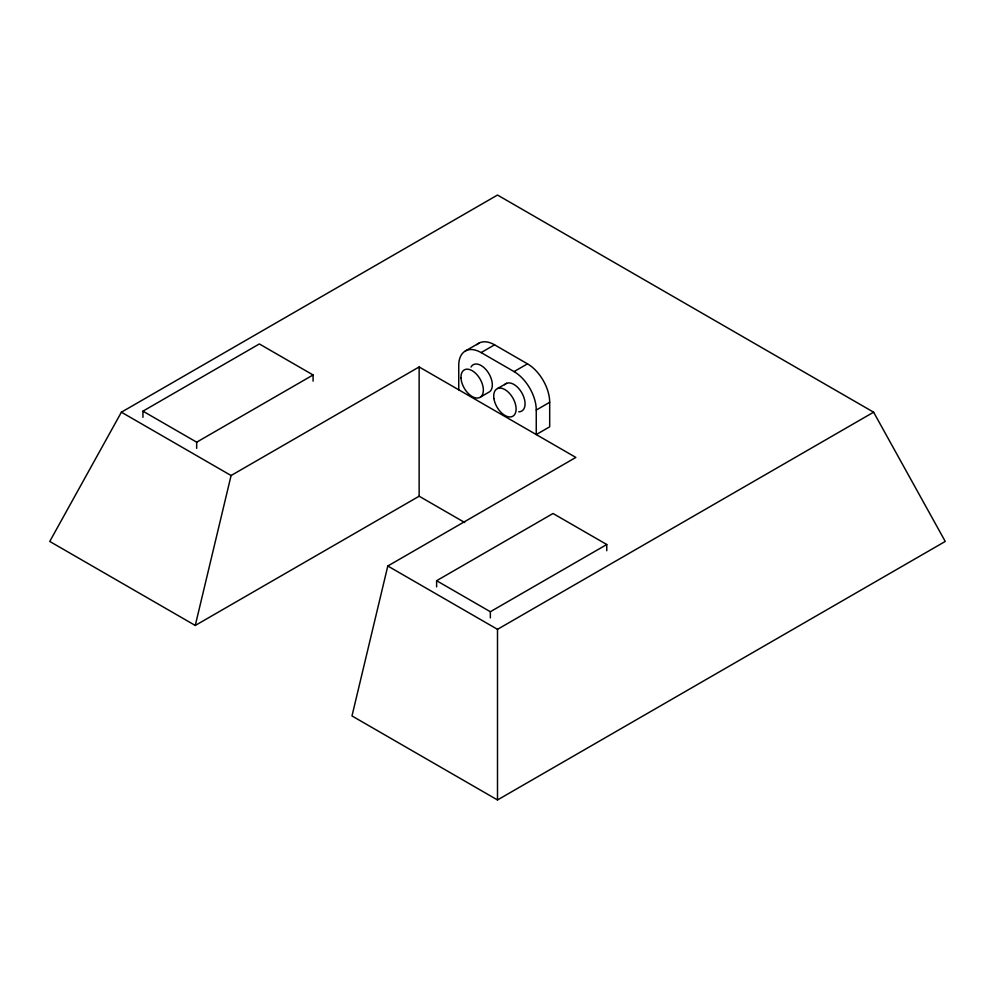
<?xml version="1.0" encoding="UTF-8"?>
<svg xmlns="http://www.w3.org/2000/svg" width="995" height="995" viewBox="0 0 995 995"><rect width="100%" height="100%" fill="white"/><g stroke="black" fill="none" stroke-linecap="round" stroke-linejoin="round"><path stroke-width="1.49" d="M195.269 625.457L231.089 475.523L419.144 366.956L575.856 457.426L387.801 566.006L351.981 715.94L497.5 799.955L945.25 541.442L873.61 412.191L497.5 195.045L121.39 412.191L49.75 541.442L195.269 625.457L419.144 496.206L464.69 522.499M142.944 417.34L142.944 411.159L259.359 343.947L313.089 374.966L313.089 381.147M142.944 411.159L196.674 442.178L313.089 374.966M465.299 351.024L478.732 343.263M481.132 352.591L494.565 344.83L527.487 363.847A31.405 18.134 60 0 1 549.688 402.303L549.688 426.818L536.255 434.566L536.255 410.052A31.405 18.134 60 0 0 514.054 371.595L481.132 352.591A31.666 18.283 60 0 0 458.745 365.513L458.745 389.816M514.054 371.595L527.487 363.847M480.66 396.93L489.615 391.769A15.833 9.142 60 0 0 487.251 371.16A15.833 9.142 60 0 0 471.033 367.018M497.624 388.498L506.579 383.324M536.255 410.052L549.688 402.303M436.618 586.888L436.618 580.707L553.033 513.495L606.763 544.514L606.763 550.695M436.618 580.707L490.348 611.726L606.763 544.514M387.801 566.006L497.5 629.337L873.61 412.191M121.39 412.191L231.089 475.523M497.5 629.337L497.5 799.955M490.348 611.726L490.348 617.907M419.144 366.956L419.144 496.206M196.674 442.178L196.674 448.359M476.804 344.693A31.666 18.283 60 0 1 494.565 344.83M504.627 384.717A15.833 9.142 60 0 1 522.363 393.821A15.833 9.142 60 0 1 518.718 411.793M461.008 378.15A15.833 9.142 60 0 0 478.483 397.925A15.833 9.142 60 0 0 477.015 374.754A15.833 9.142 60 0 0 461.008 378.15M493.918 398.56A15.833 9.142 60 0 0 512.214 416.532A15.833 9.142 60 0 0 508.619 392.453A15.833 9.142 60 0 0 493.918 398.56"/></g></svg>
